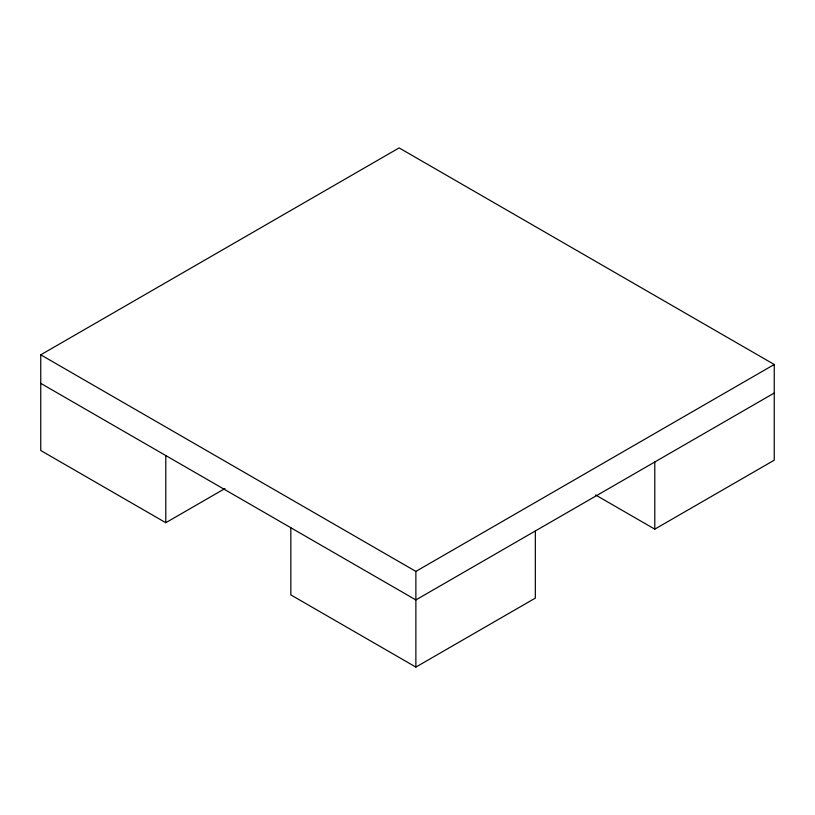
<?xml version="1.0" encoding="UTF-8"?>
<svg xmlns="http://www.w3.org/2000/svg" width="815" height="815" viewBox="0 0 815 815"><rect width="100%" height="100%" fill="white"/><g stroke="black" fill="none" stroke-linecap="round" stroke-linejoin="round"><path stroke-width="1.22" d="M224.971 488.542L165.791 522.71L40.75 450.512L40.75 354.82L399.126 147.912L774.25 364.488L774.25 460.18L654.791 529.149L595.561 494.96M40.75 354.82L415.874 571.397L774.25 364.488M774.25 393.024L415.874 599.932L40.75 383.356M290.833 527.743L290.833 594.899L415.874 667.088L535.333 598.118L535.333 530.962M654.791 461.993L654.791 529.149M415.874 571.397L415.874 667.088M165.791 455.554L165.791 522.71"/></g></svg>
